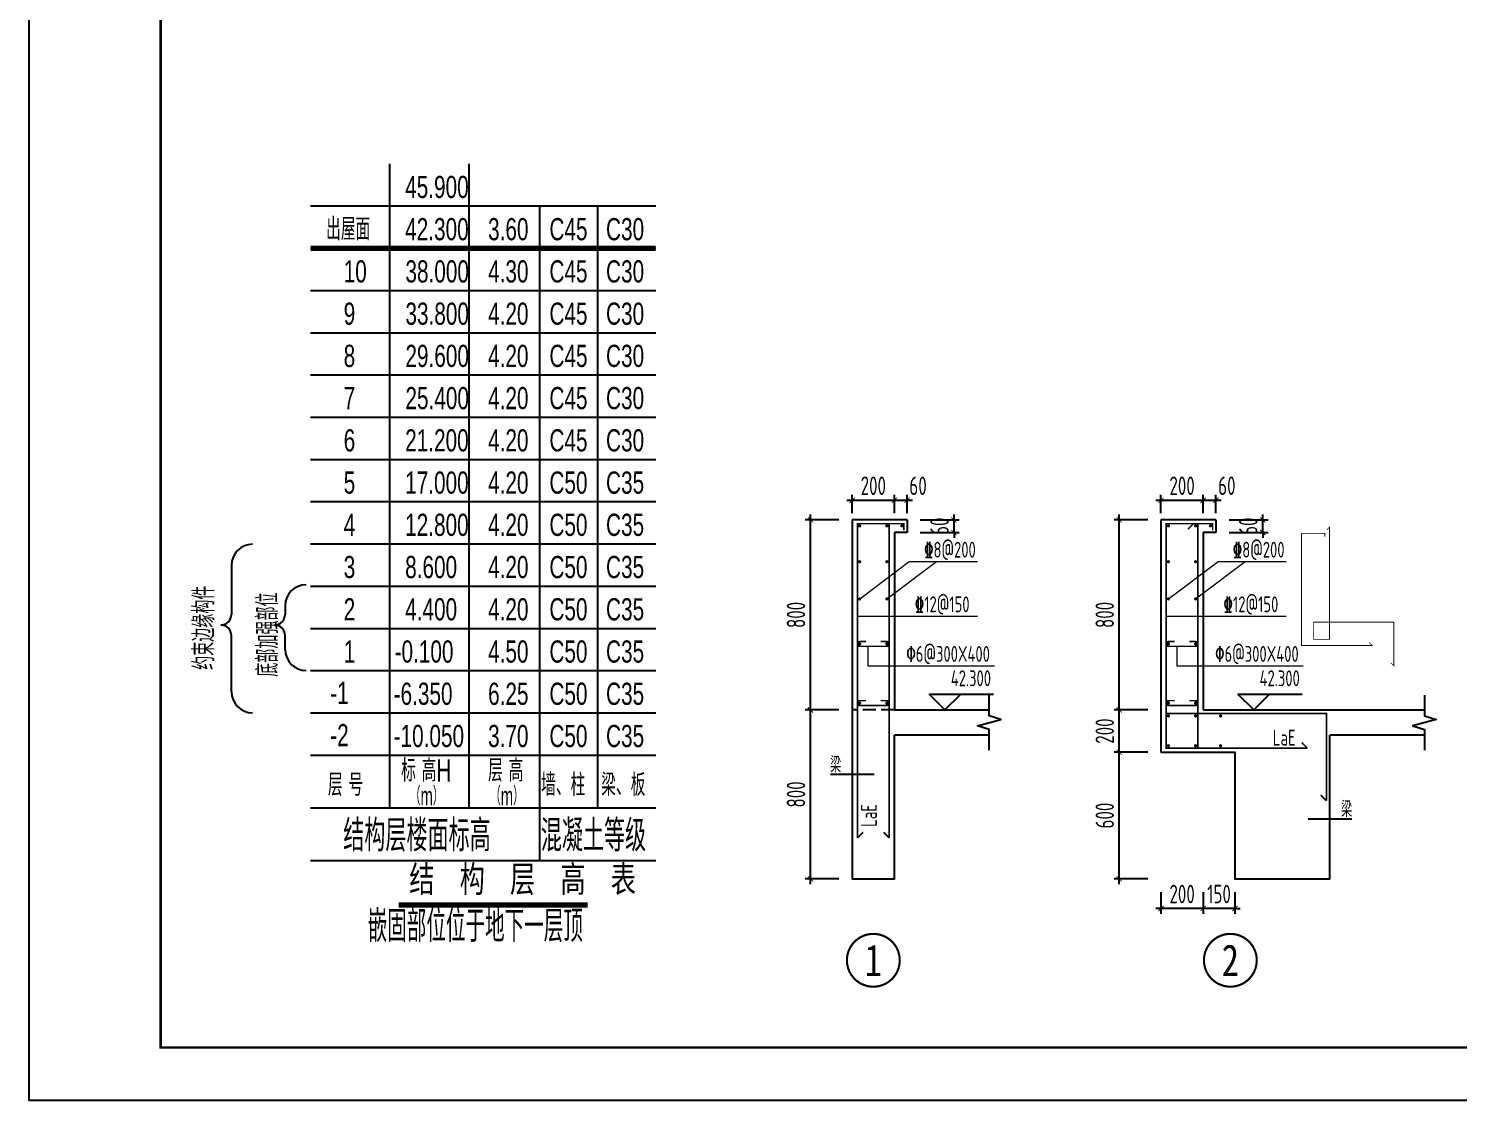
# Model space of a CAD drawing. Header units: millimetres. Extents: x -202076 to 1082610, y -439651 to 179350.
# Drawn here: x 746769 to 773839, y -351483 to -331181 of the extents above; entities that cross this region are included whole.
import ezdxf
from ezdxf.enums import TextEntityAlignment as Align

# ---------------------------------------------------------------- set-up
doc = ezdxf.new("R2010")
doc.units = ezdxf.units.MM
doc.header["$LTSCALE"] = 1000
doc.linetypes.add('DASH', pattern=[0.35, 0.25, -0.1])
for name, color, linetype in [('A_STR-砼墙', 51, 'Continuous'), ('A楼-层高表$0$PUB_DIM', 3, 'Continuous'), ('A楼-层高表$0$S-ANNO-DIMS', 3, 'Continuous'), ('A楼-层高表$0$S-ANNO-TABS', 4, 'Continuous'), ('A楼-层高表$0$TEXT', 7, 'Continuous'), ('A楼-层高表$0$WLL1', 4, 'Continuous'), ('COLU_DE_REIN', 1, 'Continuous'), ('REIN', 1, 'Continuous'), ('S-BEAM', 4, 'Continuous'), ('s-dim', 3, 'Continuous'), ('S-REIN', 1, 'Continuous'), ('s-text', 7, 'Continuous'), ('s-thin', 3, 'Continuous'), ('THIN', 7, 'Continuous'), ('墙柱说明', 7, 'Continuous'), ('楼板负筋钢筋', 1, 'Continuous')]:
    doc.layers.add(name, color=color, linetype=linetype)
doc.layers.add('DIM', color=3, linetype='Continuous', lineweight=0)
doc.layers.add('尺寸标注-板', color=3, linetype='Continuous', lineweight=18)
doc.styles.add('-宋体', font='simhei.ttf', dxfattribs={"width": 0.8})
doc.styles.add('A楼-层高表$0$H', font='ros.shx', dxfattribs={"width": 0.7, "bigfont": 'jd.shx'})
doc.styles.add('A楼-层高表$0$华文细黑', font='STXIHEI.TTF', dxfattribs={"height": 500})
doc.styles.add('A楼-层高表$0$样式_1', font='ros.shx', dxfattribs={"width": 0.7, "bigfont": 'jd.shx'})
doc.styles.add('TSSD_Dimension', font='tssdeng.shx', dxfattribs={"width": 0.7, "bigfont": 'hztxt.shx'})
doc.styles.add('TSSD_Label', font='tssdeng.shx', dxfattribs={"width": 0.7, "bigfont": 'Hztxt.shx'})
doc.styles.add('TSSD_Num', font='Tssdeng.shx', dxfattribs={"width": 0.7, "bigfont": 'hztxt.shx'})
doc.styles.add('TSSD_Rein', font='tssdeng.shx', dxfattribs={"width": 0.7, "bigfont": 'hztxt.shx'})
doc.dimstyles.new('TSSD_25_100', dxfattribs={"dimtxt": 350, "dimasz": 100, "dimexe": 100, "dimexo": 250, "dimgap": 100, "dimtad": 1, "dimdec": 0, "dimlfac": 0.25, "dimzin": 0, "dimdsep": 46, "dimtxsty": 'TSSD_Dimension', "dimblk": 'ARCHTICK', "dimblk1": 'ARCHTICK', "dimblk2": 'ARCHTICK', "dimcen": 0, "dimdle": 100, "dimclrt": 7, "dimadec": 0, "dimazin": 0, "dimtfac": 1, "dimtdec": 0, "dimtix": 1, "dimtmove": 2, "dimatfit": 3, "dimfxl": 1, "dimtolj": 1, "dimtzin": 0, "dimarcsym": 0})

# ---------------------------------------------------------------- blocks, each defined once
blk = doc.blocks.new('A楼-层高表')
at = {"layer": 'A楼-层高表$0$PUB_DIM', "const_width": 100}
blk.add_lwpolyline([(-1791, 0), (1791, 0)], dxfattribs=at)
at = {"layer": 'A楼-层高表$0$S-ANNO-DIMS'}
for p, q in [((-4954, 6434), (-4954, 5505)), ((-3938, 5668), (-3938, 5503)), ((-4954, 4041), (-4954, 5103)), ((-3938, 4842), (-3938, 5102))]:
    blk.add_line(p, q, dxfattribs=at)
for centre, radius, start, end in [((-4554, 6434), 400, 90, 180), ((-3538, 5668), 400, 90, 180), ((-5154, 5504), 200, 270, 0.206), ((-4138, 5503), 200, 270, 0.206), ((-5154, 5104), 200, 359.794, 90), ((-4138, 5103), 200, 359.794, 90), ((-3538, 4842), 400, 180, 270), ((-4554, 4041), 400, 180, 270)]:
    blk.add_arc(centre, radius, start, end, dxfattribs=at)
at = {"layer": 'A楼-层高表$0$S-ANNO-TABS'}
for p, q in [((-1961, 14041), (-1961, 1841)), ((-461, 14041), (-461, 1841)), ((-3457, 13241), (3078, 13241)), ((878, 13241), (878, 841)), ((1978, 13241), (1978, 1841)), ((-3457, 12441), (3078, 12441)), ((-3457, 11641), (878, 11641)), ((-3457, 11641), (3078, 11641)), ((-3457, 10841), (878, 10841)), ((-3457, 10841), (3078, 10841)), ((-3457, 10041), (878, 10041)), ((-3457, 10041), (3078, 10041)), ((-3457, 9241), (878, 9241)), ((-3457, 9241), (3078, 9241)), ((-3457, 8441), (3078, 8441)), ((-3457, 7641), (3078, 7641)), ((-3457, 6841), (3078, 6841)), ((-3457, 6041), (3078, 6041)), ((-3457, 5241), (3078, 5241)), ((-3457, 4441), (3078, 4441)), ((-3457, 3641), (3078, 3641)), ((-3457, 2841), (3078, 2841)), ((-3457, 1841), (3078, 1841)), ((-3457, 841), (3078, 841))]:
    blk.add_line(p, q, dxfattribs=at)
at = {"layer": 'A楼-层高表$0$TEXT', "style": 'A楼-层高表$0$H', "width": 0.7}
for s, p in [('45.900', (-1665, 13392)), ('出屋面', (-3163, 12592)), ('42.300', (-1665, 12592)), ('3.60', (-95, 12592)), ('C45', (1066, 12592)), ('C30', (2138, 12592)), ('10', (-2829, 11792)), ('38.000', (-1660, 11792)), ('4.30', (-95, 11792)), ('C45', (1066, 11792)), ('C30', (2138, 11792)), ('9', (-2829, 10992)), ('33.800', (-1660, 10992)), ('4.20', (-95, 10992)), ('C45', (1066, 10992)), ('C30', (2138, 10992)), ('8', (-2829, 10192)), ('29.600', (-1660, 10192)), ('4.20', (-95, 10192)), ('C45', (1066, 10192)), ('C30', (2138, 10192)), ('7', (-2829, 9392)), ('25.400', (-1660, 9392)), ('4.20', (-95, 9392)), ('C45', (1066, 9392)), ('C30', (2138, 9392)), ('6', (-2829, 8592)), ('21.200', (-1665, 8592)), ('4.20', (-95, 8592)), ('C45', (1066, 8592)), ('C30', (2138, 8592)), ('5', (-2829, 7792)), ('17.000', (-1665, 7792)), ('4.20', (-95, 7792)), ('4', (-2829, 6992)), ('12.800', (-1665, 6992)), ('4.20', (-95, 6992)), ('3', (-2829, 6192)), ('8.600', (-1665, 6192)), ('4.20', (-95, 6192)), ('2', (-2829, 5392)), ('4.400', (-1665, 5392)), ('4.20', (-95, 5392)), ('1', (-2829, 4592)), ('-0.100', (-1865, 4592)), ('4.50', (-95, 4592)), ('-1', (-3084, 3808)), ('-6.350', (-1883, 3792)), ('6.25', (-95, 3792)), ('-2', (-3084, 3008)), ('-10.050', (-1883, 2992)), ('3.70', (-95, 2992)), ('标 高H', (-1741, 2338)), ('层 高', (-95, 2338)), ('层 号', (-3128, 2067)), ('墙、柱', (908, 2067)), ('梁、板', (2046, 2067))]:
    blk.add_text(s, height=420, dxfattribs=at).set_placement(p)
at = {"layer": 'A楼-层高表$0$TEXT', "color": 4, "style": 'A楼-层高表$0$H', "width": 0.7}
for s, p in [('C50', (1066, 7792)), ('C35', (2138, 7792)), ('C50', (1066, 6992)), ('C35', (2138, 6992)), ('C50', (1066, 6192)), ('C35', (2138, 6192)), ('C50', (1066, 5392)), ('C35', (2138, 5392)), ('C50', (1066, 4592)), ('C35', (2138, 4592)), ('C50', (1066, 3792)), ('C35', (2138, 3792)), ('C50', (1066, 2992)), ('C35', (2138, 2992))]:
    blk.add_text(s, height=420, dxfattribs=at).set_placement(p)
at = {"layer": 'A楼-层高表$0$WLL1', "style": 'A楼-层高表$0$样式_1', "width": 0.7}
for s, p in [('约束边缘构件', (-5277, 4455)), ('底部加强部位', (-4070, 4325))]:
    blk.add_text(s, height=400, rotation=90, dxfattribs=at).set_placement(p)
at = {"layer": 'A楼-层高表$0$WLL1', "color": 7}
for s, height, style, width, p in [('（m）', 350, 'A楼-层高表$0$样式_1', 0.6, (-1574, 1891)), ('（m）', 350, 'A楼-层高表$0$样式_1', 0.6, (-54, 1891)), ('结构层楼面标高', 600, 'A楼-层高表$0$样式_1', 0.7, (-2837, 1015)), ('混凝土等级', 600, 'A楼-层高表$0$样式_1', 0.7, (902, 1015)), ('结  构  层  高  表', 500, 'A楼-层高表$0$华文细黑', 0.7, (-1587, 244)), ('嵌固部位位于地下一层顶', 600, 'A楼-层高表$0$样式_1', 0.65, (-2375, -701))]:
    blk.add_text(s, height=height, dxfattribs=dict(at, style=style, width=width)).set_placement(p)
blk = doc.blocks.new('图框-A1')
for points, const_width in [([(0, 0), (841, 0), (841, 594), (0, 594)], 0.05), ([(766, 584), (25, 584), (25, 10), (766, 10)], 0.5)]:
    blk.add_lwpolyline(points, close=True, dxfattribs=dict(const_width=const_width))
blk = doc.blocks.new('_ARCHTICK')
at = {"color": 0, "linetype": 'ByBlock', "const_width": 0.15}
blk.add_lwpolyline([(-0.5, -0.5), (0.5, 0.5)], dxfattribs=at)
blk = doc.blocks.new('*D3220')
at = {"layer": 'Defpoints', "color": 0, "transparency": 16777216}
for p in [(763402, -340116), (763162, -340608), (763402, -340608)]:
    blk.add_point(p, dxfattribs=at)
at = {"layer": 's-dim', "color": 0, "lineweight": -2, "transparency": 16777216}
for p, q in [((763062, -340116), (763502, -340116)), ((763162, -340358), (763162, -340016)), ((763402, -340358), (763402, -340016))]:
    blk.add_line(p, q, dxfattribs=at)
at = {"layer": 's-dim', "color": 0, "lineweight": -2, "transparency": 16777216, "xscale": 100, "yscale": 100, "zscale": 100, "rotation": 180}
blk.add_blockref('_ARCHTICK', (763162, -340116), dxfattribs=at)
at = {"layer": 's-dim', "color": 0, "lineweight": -2, "transparency": 16777216, "xscale": 100, "yscale": 100, "zscale": 100}
blk.add_blockref('_ARCHTICK', (763402, -340116), dxfattribs=at)
at = {"layer": 's-dim', "color": 7, "transparency": 16777216, "insert": (763609, -339841), "char_height": 350, "attachment_point": 5, "style": 'TSSD_Dimension'}
blk.add_mtext('\\A1;60', dxfattribs=at)
blk = doc.blocks.new('*D3221')
at = {"layer": 'Defpoints', "color": 0, "transparency": 16777216}
for p in [(761573, -344088), (762362, -344088), (762362, -347288)]:
    blk.add_point(p, dxfattribs=at)
at = {"layer": 'DIM', "color": 0, "lineweight": -2, "transparency": 16777216}
for p, q in [((761573, -347388), (761573, -343988)), ((762112, -344088), (761473, -344088)), ((762112, -347288), (761473, -347288))]:
    blk.add_line(p, q, dxfattribs=at)
at = {"layer": 'DIM', "color": 0, "lineweight": -2, "transparency": 16777216, "xscale": 100, "yscale": 100, "zscale": 100}
for p, rotation in [((761573, -344088), 90), ((761573, -347288), 270)]:
    blk.add_blockref('_ARCHTICK', p, dxfattribs=dict(at, rotation=rotation))
at = {"layer": 'DIM', "color": 7, "transparency": 16777216, "insert": (761298, -345688), "char_height": 350, "attachment_point": 5, "rotation": 90, "style": 'TSSD_Dimension'}
blk.add_mtext('\\A1;800', dxfattribs=at)
blk = doc.blocks.new('*D3222')
at = {"layer": 'Defpoints', "color": 0, "transparency": 16777216}
for p in [(763162, -340116), (762362, -340608), (763162, -340608)]:
    blk.add_point(p, dxfattribs=at)
at = {"layer": 's-dim', "color": 0, "lineweight": -2, "transparency": 16777216}
for p, q in [((762262, -340116), (763262, -340116)), ((762362, -340358), (762362, -340016)), ((763162, -340358), (763162, -340016))]:
    blk.add_line(p, q, dxfattribs=at)
at = {"layer": 's-dim', "color": 0, "lineweight": -2, "transparency": 16777216, "xscale": 100, "yscale": 100, "zscale": 100, "rotation": 180}
blk.add_blockref('_ARCHTICK', (762362, -340116), dxfattribs=at)
at = {"layer": 's-dim', "color": 0, "lineweight": -2, "transparency": 16777216, "xscale": 100, "yscale": 100, "zscale": 100}
blk.add_blockref('_ARCHTICK', (763162, -340116), dxfattribs=at)
at = {"layer": 's-dim', "color": 7, "transparency": 16777216, "insert": (762762, -339841), "char_height": 350, "attachment_point": 5, "style": 'TSSD_Dimension'}
blk.add_mtext('\\A1;200', dxfattribs=at)
blk = doc.blocks.new('*D3223')
at = {"layer": 'Defpoints', "color": 0, "transparency": 16777216}
for p in [(761573, -340488), (762362, -340488), (762362, -344088)]:
    blk.add_point(p, dxfattribs=at)
at = {"layer": 'DIM', "color": 0, "lineweight": -2, "transparency": 16777216}
for p, q in [((762112, -340488), (761473, -340488)), ((761573, -344188), (761573, -340388)), ((762112, -344088), (761473, -344088))]:
    blk.add_line(p, q, dxfattribs=at)
at = {"layer": 'DIM', "color": 0, "lineweight": -2, "transparency": 16777216, "xscale": 100, "yscale": 100, "zscale": 100}
for p, rotation in [((761573, -340488), 90), ((761573, -344088), 270)]:
    blk.add_blockref('_ARCHTICK', p, dxfattribs=dict(at, rotation=rotation))
at = {"layer": 'DIM', "color": 7, "transparency": 16777216, "insert": (761298, -342288), "char_height": 350, "attachment_point": 5, "rotation": 90, "style": 'TSSD_Dimension'}
blk.add_mtext('\\A1;800', dxfattribs=at)
blk = doc.blocks.new('ts_idx1')
at = {"color": 0, "linetype": 'ByBlock', "lineweight": -2, "const_width": 0.04}
blk.add_lwpolyline([(-0.5, 0, 1), (0.5, 0, 1)], format="xyb", close=True, dxfattribs=at)
at = {"color": 0, "linetype": 'ByBlock', "lineweight": -2, "style": 'TSSD_Num', "width": 0.7}
blk.add_attdef('A', text='', height=0.6, dxfattribs=at).set_placement((0, 0), align=Align.MIDDLE_CENTER)
blk = doc.blocks.new('*D3199')
at = {"layer": 'Defpoints', "color": 0, "transparency": 16777216}
for p in [(769248, -340116), (769008, -340608), (769248, -340608)]:
    blk.add_point(p, dxfattribs=at)
at = {"layer": 's-dim', "color": 0, "lineweight": -2, "transparency": 16777216}
for p, q in [((768908, -340116), (769348, -340116)), ((769008, -340358), (769008, -340016)), ((769248, -340358), (769248, -340016))]:
    blk.add_line(p, q, dxfattribs=at)
at = {"layer": 's-dim', "color": 0, "lineweight": -2, "transparency": 16777216, "xscale": 100, "yscale": 100, "zscale": 100, "rotation": 180}
blk.add_blockref('_ARCHTICK', (769008, -340116), dxfattribs=at)
at = {"layer": 's-dim', "color": 0, "lineweight": -2, "transparency": 16777216, "xscale": 100, "yscale": 100, "zscale": 100}
blk.add_blockref('_ARCHTICK', (769248, -340116), dxfattribs=at)
at = {"layer": 's-dim', "color": 7, "transparency": 16777216, "insert": (769455, -339841), "char_height": 350, "attachment_point": 5, "style": 'TSSD_Dimension'}
blk.add_mtext('\\A1;60', dxfattribs=at)
blk = doc.blocks.new('*D3200')
at = {"layer": 'Defpoints', "color": 0, "transparency": 16777216}
for p in [(767419, -344088), (768208, -344088), (768208, -344888)]:
    blk.add_point(p, dxfattribs=at)
at = {"layer": 'DIM', "color": 0, "lineweight": -2, "transparency": 16777216}
for p, q in [((767419, -344988), (767419, -343988)), ((767958, -344088), (767319, -344088)), ((767958, -344888), (767319, -344888))]:
    blk.add_line(p, q, dxfattribs=at)
at = {"layer": 'DIM', "color": 0, "lineweight": -2, "transparency": 16777216, "xscale": 100, "yscale": 100, "zscale": 100}
for p, rotation in [((767419, -344088), 90), ((767419, -344888), 270)]:
    blk.add_blockref('_ARCHTICK', p, dxfattribs=dict(at, rotation=rotation))
at = {"layer": 'DIM', "color": 7, "transparency": 16777216, "insert": (767144, -344488), "char_height": 350, "attachment_point": 5, "rotation": 90, "style": 'TSSD_Dimension'}
blk.add_mtext('\\A1;200', dxfattribs=at)
blk = doc.blocks.new('*D3201')
at = {"layer": 'Defpoints', "color": 0, "transparency": 16777216}
for p in [(769008, -340116), (768208, -340608), (769008, -340608)]:
    blk.add_point(p, dxfattribs=at)
at = {"layer": 's-dim', "color": 0, "lineweight": -2, "transparency": 16777216}
for p, q in [((768108, -340116), (769108, -340116)), ((768208, -340358), (768208, -340016)), ((769008, -340358), (769008, -340016))]:
    blk.add_line(p, q, dxfattribs=at)
at = {"layer": 's-dim', "color": 0, "lineweight": -2, "transparency": 16777216, "xscale": 100, "yscale": 100, "zscale": 100, "rotation": 180}
blk.add_blockref('_ARCHTICK', (768208, -340116), dxfattribs=at)
at = {"layer": 's-dim', "color": 0, "lineweight": -2, "transparency": 16777216, "xscale": 100, "yscale": 100, "zscale": 100}
blk.add_blockref('_ARCHTICK', (769008, -340116), dxfattribs=at)
at = {"layer": 's-dim', "color": 7, "transparency": 16777216, "insert": (768608, -339841), "char_height": 350, "attachment_point": 5, "style": 'TSSD_Dimension'}
blk.add_mtext('\\A1;200', dxfattribs=at)
blk = doc.blocks.new('*D3202')
at = {"layer": 'Defpoints', "color": 0, "transparency": 16777216}
for p in [(767419, -340488), (768208, -340488), (768208, -344088)]:
    blk.add_point(p, dxfattribs=at)
at = {"layer": 'DIM', "color": 0, "lineweight": -2, "transparency": 16777216}
for p, q in [((767958, -340488), (767319, -340488)), ((767419, -344188), (767419, -340388)), ((767958, -344088), (767319, -344088))]:
    blk.add_line(p, q, dxfattribs=at)
at = {"layer": 'DIM', "color": 0, "lineweight": -2, "transparency": 16777216, "xscale": 100, "yscale": 100, "zscale": 100}
for p, rotation in [((767419, -340488), 90), ((767419, -344088), 270)]:
    blk.add_blockref('_ARCHTICK', p, dxfattribs=dict(at, rotation=rotation))
at = {"layer": 'DIM', "color": 7, "transparency": 16777216, "insert": (767144, -342288), "char_height": 350, "attachment_point": 5, "rotation": 90, "style": 'TSSD_Dimension'}
blk.add_mtext('\\A1;800', dxfattribs=at)
blk = doc.blocks.new('*D3203')
at = {"layer": 'Defpoints', "color": 0, "transparency": 16777216}
for p in [(769008, -347288), (769608, -347288), (769008, -347849)]:
    blk.add_point(p, dxfattribs=at)
at = {"layer": 'DIM', "color": 0, "lineweight": -2, "transparency": 16777216}
for p, q in [((769008, -347538), (769008, -347949)), ((769608, -347538), (769608, -347949)), ((769008, -347849), (768908, -347849)), ((769608, -347849), (769008, -347849)), ((769608, -347849), (769708, -347849))]:
    blk.add_line(p, q, dxfattribs=at)
at = {"layer": 'DIM', "color": 0, "lineweight": -2, "transparency": 16777216, "xscale": 100, "yscale": 100, "zscale": 100}
blk.add_blockref('_ARCHTICK', (769008, -347849), dxfattribs=at)
at = {"layer": 'DIM', "color": 0, "lineweight": -2, "transparency": 16777216, "xscale": 100, "yscale": 100, "zscale": 100, "rotation": 180}
blk.add_blockref('_ARCHTICK', (769608, -347849), dxfattribs=at)
at = {"layer": 'DIM', "color": 7, "transparency": 16777216, "insert": (769308, -347574), "char_height": 350, "attachment_point": 5, "style": 'TSSD_Dimension'}
blk.add_mtext('\\A1;150', dxfattribs=at)
blk = doc.blocks.new('*D3204')
at = {"layer": 'Defpoints', "color": 0, "transparency": 16777216}
for p in [(768208, -347288), (769008, -347288), (768208, -347849)]:
    blk.add_point(p, dxfattribs=at)
at = {"layer": 'DIM', "color": 0, "lineweight": -2, "transparency": 16777216}
for p, q in [((768208, -347538), (768208, -347949)), ((769008, -347538), (769008, -347949)), ((769108, -347849), (768108, -347849))]:
    blk.add_line(p, q, dxfattribs=at)
at = {"layer": 'DIM', "color": 0, "lineweight": -2, "transparency": 16777216, "xscale": 100, "yscale": 100, "zscale": 100, "rotation": 180}
blk.add_blockref('_ARCHTICK', (768208, -347849), dxfattribs=at)
at = {"layer": 'DIM', "color": 0, "lineweight": -2, "transparency": 16777216, "xscale": 100, "yscale": 100, "zscale": 100}
blk.add_blockref('_ARCHTICK', (769008, -347849), dxfattribs=at)
at = {"layer": 'DIM', "color": 7, "transparency": 16777216, "insert": (768608, -347574), "char_height": 350, "attachment_point": 5, "style": 'TSSD_Dimension'}
blk.add_mtext('\\A1;200', dxfattribs=at)
blk = doc.blocks.new('*D3205')
at = {"layer": 'Defpoints', "color": 0, "transparency": 16777216}
for p in [(767419, -344888), (768208, -344888), (768208, -347288)]:
    blk.add_point(p, dxfattribs=at)
at = {"layer": 'DIM', "color": 0, "lineweight": -2, "transparency": 16777216}
for p, q in [((767419, -347388), (767419, -344788)), ((767958, -344888), (767319, -344888)), ((767958, -347288), (767319, -347288))]:
    blk.add_line(p, q, dxfattribs=at)
at = {"layer": 'DIM', "color": 0, "lineweight": -2, "transparency": 16777216, "xscale": 100, "yscale": 100, "zscale": 100}
for p, rotation in [((767419, -344888), 90), ((767419, -347288), 270)]:
    blk.add_blockref('_ARCHTICK', p, dxfattribs=dict(at, rotation=rotation))
at = {"layer": 'DIM', "color": 7, "transparency": 16777216, "insert": (767144, -346088), "char_height": 350, "attachment_point": 5, "rotation": 90, "style": 'TSSD_Dimension'}
blk.add_mtext('\\A1;600', dxfattribs=at)
blk = doc.blocks.new('*D3206')
at = {"layer": 'Defpoints', "color": 0, "transparency": 16777216}
for p in [(769248, -340488), (770136, -340488), (769248, -340728)]:
    blk.add_point(p, dxfattribs=at)
at = {"layer": 'DIM', "color": 0, "lineweight": -2, "transparency": 16777216}
for p, q in [((769498, -340488), (770236, -340488)), ((770136, -340488), (770136, -340388)), ((770136, -340728), (770136, -340488)), ((769498, -340728), (770236, -340728)), ((770136, -340728), (770136, -340828))]:
    blk.add_line(p, q, dxfattribs=at)
at = {"layer": 'DIM', "color": 0, "lineweight": -2, "transparency": 16777216, "xscale": 100, "yscale": 100, "zscale": 100}
for p, rotation in [((770136, -340488), 270), ((770136, -340728), 90)]:
    blk.add_blockref('_ARCHTICK', p, dxfattribs=dict(at, rotation=rotation))
at = {"layer": 'DIM', "color": 7, "transparency": 16777216, "insert": (769861, -340608), "char_height": 350, "attachment_point": 5, "rotation": 90, "style": 'TSSD_Dimension'}
blk.add_mtext('\\A1;60', dxfattribs=at)
blk = doc.blocks.new('*D3207')
at = {"layer": 'Defpoints', "color": 0, "transparency": 16777216}
for p in [(763402, -340488), (764290, -340488), (763402, -340728)]:
    blk.add_point(p, dxfattribs=at)
at = {"layer": 'DIM', "color": 0, "lineweight": -2, "transparency": 16777216}
for p, q in [((763652, -340488), (764390, -340488)), ((764290, -340488), (764290, -340388)), ((764290, -340728), (764290, -340488)), ((763652, -340728), (764390, -340728)), ((764290, -340728), (764290, -340828))]:
    blk.add_line(p, q, dxfattribs=at)
at = {"layer": 'DIM', "color": 0, "lineweight": -2, "transparency": 16777216, "xscale": 100, "yscale": 100, "zscale": 100}
for p, rotation in [((764290, -340488), 270), ((764290, -340728), 90)]:
    blk.add_blockref('_ARCHTICK', p, dxfattribs=dict(at, rotation=rotation))
at = {"layer": 'DIM', "color": 7, "transparency": 16777216, "insert": (764015, -340608), "char_height": 350, "attachment_point": 5, "rotation": 90, "style": 'TSSD_Dimension'}
blk.add_mtext('\\A1;60', dxfattribs=at)

msp = doc.modelspace()

# ---------------------------------------------------------------- linework, layer by layer
msp.add_lwpolyline([(830871.7, -351481), (830871.7, -292081), (746771.7, -292081), (746771.7, -351481)], close=True)
at = {"layer": 'A_STR-砼墙'}
for p, q in [((762362.2, -340487.8), (762362.2, -345287.8)), ((763402.2, -340487.8), (762362.2, -340487.8)), ((763402.2, -340487.8), (763402.2, -340727.8)), ((768208, -340487.8), (768208, -344887.8)), ((769248, -340487.8), (768208, -340487.8)), ((769248, -340487.8), (769248, -340727.8)), ((763162.2, -340727.8), (763162.2, -344087.8)), ((763402.2, -340727.8), (763162.2, -340727.8)), ((769008, -340727.8), (769008, -344087.8)), ((769248, -340727.8), (769008, -340727.8)), ((763162.2, -344087.8), (764954, -344087.8)), ((769008, -344087.8), (773199.7, -344087.8)), ((764954, -344567.8), (763162.2, -344567.8)), ((773199.7, -344567.8), (771408, -344567.8))]:
    msp.add_line(p, q, dxfattribs=at)
at = {"layer": 'A_STR-砼墙', "linetype": 'DASH'}
msp.add_lwpolyline([(763162.2, -344087.8), (763162.2, -344087.8), (762362.2, -344087.8)], dxfattribs=at)
at = {"layer": 'A_STR-砼墙'}
for points in [[(762362.2, -344087.8), (762362.2, -347287.8), (763162.2, -347287.8), (763162.2, -344567.8)], [(768208, -344887.8), (769608, -344887.8), (769608, -347287.8), (771408, -347287.8), (771408, -344567.8)]]:
    msp.add_lwpolyline(points, dxfattribs=at)
at = {"layer": 'COLU_DE_REIN', "const_width": 100}
msp.add_lwpolyline([(752106.6, -335341.5), (758642.1, -335341.5)], dxfattribs=at)
at = {"layer": 'REIN'}
for points in [[(768719.2, -340664.5, 30, 30, 0), (768825.3, -340558.5, 0, 0, 0)], [(771346.8, -340678.6, 15, 15, 0), (771399.8, -340625.6, 15, 15, 0), (771399.8, -342751.3, 15, 15, 0), (771099.8, -342751.3, 15, 15, 0), (771099.8, -342424.8, 15, 15, 0), (772616.2, -342424.8, 15, 15, 0), (772616.2, -343249.5, 15, 15, 0), (772563.2, -343196.5, 0, 0, 0)], [(770978.4, -344810, 30, 30, 0), (770872.4, -344703.9, 0, 0, 0)], [(771340.8, -345806.4, 30, 30, 0), (771234.7, -345700.3, 0, 0, 0)], [(762462.2, -346510.4, 30, 30, 0), (762568.3, -346404.4, 0, 0, 0)], [(763062.2, -346510.4, 30, 30, 0), (762956.2, -346404.4, 0, 0, 0)]]:
    msp.add_lwpolyline(points, format="xyseb", dxfattribs=at)
at = {"layer": 'S-REIN', "const_width": 30}
for points in [[(762488.9, -340600.5, 1), (762518.9, -340600.5, 1)], [(763003.4, -340600.5, 1), (763033.4, -340600.5, 1)], [(763285.4, -340600.5, 1), (763315.4, -340600.5, 1)], [(768334.6, -340600.5, 1), (768364.6, -340600.5, 1)], [(768849.2, -340600.5, 1), (768879.2, -340600.5, 1)], [(769131.2, -340600.5, 1), (769161.2, -340600.5, 1)], [(762488.9, -341279.6, 1), (762518.9, -341279.6, 1)], [(763003.4, -341279.6, 1), (763033.4, -341279.6, 1)], [(768334.6, -341279.6, 1), (768364.6, -341279.6, 1)], [(768849.2, -341279.6, 1), (768879.2, -341279.6, 1)], [(762488.9, -341984.6, 1), (762518.9, -341984.6, 1)], [(763003.4, -341984.6, 1), (763033.4, -341984.6, 1)], [(768334.6, -341984.6, 1), (768364.6, -341984.6, 1)], [(768849.2, -341984.6, 1), (768879.2, -341984.6, 1)], [(762488.9, -342837.5, 1), (762518.9, -342837.5, 1)], [(763003.4, -342837.5, 1), (763033.4, -342837.5, 1)], [(768334.6, -342837.5, 1), (768364.6, -342837.5, 1)], [(768849.2, -342837.5, 1), (768879.2, -342837.5, 1)], [(762488.9, -343957.3, 1), (762518.9, -343957.3, 1)], [(763003.4, -343957.3, 1), (763033.4, -343957.3, 1)], [(768334.6, -343957.3, 1), (768364.6, -343957.3, 1)], [(768849.2, -343957.3, 1), (768879.2, -343957.3, 1)], [(768334.6, -344201, 1), (768364.6, -344201, 1)], [(768849.2, -344201, 1), (768879.2, -344201, 1)], [(769323, -344201, 1), (769353, -344201, 1)], [(768334.6, -344765, 1), (768364.6, -344765, 1)], [(768849.2, -344765, 1), (768879.2, -344765, 1)], [(769323, -344765, 1), (769353, -344765, 1)]]:
    msp.add_lwpolyline(points, format="xyb", close=True, dxfattribs=at)
for points in [[(762623.9, -342792.5), (762503.9, -342792.5, 1), (762503.9, -342882.5), (763018.4, -342882.5, 1), (763018.4, -342792.5), (762898.4, -342792.5)], [(768469.6, -342792.5), (768349.6, -342792.5, 1), (768349.6, -342882.5), (768864.2, -342882.5, 1), (768864.2, -342792.5), (768744.2, -342792.5)], [(762623.9, -343912.3), (762503.9, -343912.3, 1), (762503.9, -344002.3), (763018.4, -344002.3, 1), (763018.4, -343912.3), (762898.4, -343912.3)], [(768469.6, -343912.3), (768349.6, -343912.3, 1), (768349.6, -344002.3), (768864.2, -344002.3, 1), (768864.2, -343912.3), (768744.2, -343912.3)]]:
    msp.add_lwpolyline(points, format="xyb", dxfattribs=at)
at = {"layer": 's-text'}
for p, q in [((762776.1, -345310.8), (761948.3, -345310.8)), ((770994.1, -346152.2), (771821.9, -346152.2))]:
    msp.add_line(p, q, dxfattribs=at)
at = {"layer": 's-thin'}
for p, q in [((764118.4, -344087.8), (763818.4, -343787.8)), ((763818.4, -343787.8), (765038.4, -343787.8)), ((764118.4, -344087.8), (764418.4, -343787.8)), ((769964.2, -344087.8), (769664.2, -343787.8)), ((769664.2, -343787.8), (770884.2, -343787.8)), ((769964.2, -344087.8), (770264.2, -343787.8))]:
    msp.add_line(p, q, dxfattribs=at)
msp.add_lwpolyline([(764954, -344847.8), (764954, -344457.8), (764734, -344387.8), (765174, -344267.8), (764954, -344197.8), (764954, -343807.8)], dxfattribs=at)
at = {"layer": 'THIN'}
msp.add_lwpolyline([(773199.7, -343807.8), (773199.7, -344197.8), (773419.7, -344267.8), (772979.7, -344387.8), (773199.7, -344457.8), (773199.7, -344847.8)], dxfattribs=at)
at = {"layer": '尺寸标注-板'}
for p, q in [((762503.9, -341984.6), (763442.9, -341275.4)), ((763018.4, -341984.6), (763957.5, -341275.4)), ((763442.9, -341275.4), (764731.5, -341275.4)), ((768349.6, -341984.6), (769288.7, -341275.4)), ((768864.2, -341984.6), (769803.2, -341275.4)), ((769288.7, -341275.4), (770577.2, -341275.4)), ((762462.2, -342309.3), (764731.5, -342309.3)), ((768308, -342309.3), (770577.2, -342309.3)), ((762661.1, -342882.5), (762661.1, -343249.4)), ((768506.9, -342882.5), (768506.9, -343249.4)), ((762661.1, -343249.4), (765055.1, -343249.4)), ((768506.9, -343249.4), (770900.9, -343249.4))]:
    msp.add_line(p, q, dxfattribs=at)
at = {"layer": '楼板负筋钢筋'}
for points, const_width in [([(762462.2, -346510.4), (762462.2, -340558.5), (763341.6, -340558.5), (763341.6, -340683.3)], 30), ([(763062.2, -346510.4), (763062.2, -340558.5), (762722.6, -340558.5), (762722.6, -340558.5)], 30), ([(770978.4, -344810), (768308, -344810), (768308, -340558.5), (769187.3, -340558.5), (769187.3, -340683.3)], 30), ([(771340.8, -345806.4), (771340.8, -344156.9), (768308, -344156.9), (768308, -344810), (768908, -344810), (768908, -340558.5)], 30), ([(772152, -342813.3), (772205, -342866.3), (770869.8, -342866.3), (770869.8, -340740.6), (771309.4, -340740.6), (771309.4, -340803)], 15)]:
    msp.add_lwpolyline(points, dxfattribs=dict(at, const_width=const_width))

# ---------------------------------------------------------------- block references
at = {"xscale": 100, "yscale": 100, "zscale": 100}
msp.add_blockref('图框-A1', (746771.7, -351481), dxfattribs=at)
at = {"layer": 'S-BEAM', "linetype": 'DASH'}
msp.add_blockref('A楼-层高表', (755563.6, -347782.7), dxfattribs=at)
at = {"layer": 'THIN'}
ref = msp.add_blockref('ts_idx1', (762762.2, -348829.3), dxfattribs=dict(at, xscale=999.9999800000003, yscale=999.9999800000003, zscale=999.9999800000003))
ref.add_attrib('1', '1', dxfattribs={"height": 600, "style": '-宋体', "width": 0.8}).set_placement((762762.2, -348829.3), align=Align.MIDDLE_CENTER)
ref = msp.add_blockref('ts_idx1', (769521.7, -348829.3), dxfattribs=dict(at, xscale=999.9999800000003, yscale=999.9999800000003, zscale=999.9999800000003))
ref.add_attrib('1', '2', dxfattribs={"height": 600, "style": '-宋体', "width": 0.8}).set_placement((769521.7, -348829.3), align=Align.MIDDLE_CENTER)

# ---------------------------------------------------------------- texts
at = {"layer": 's-thin', "style": 'TSSD_Label', "width": 0.7}
for p in [(761944.5, -344975.3), (771617.4, -345816.7)]:
    msp.add_text('梁', height=300, dxfattribs=at).set_placement(p, align=Align.TOP_LEFT)
at = {"layer": '墙柱说明', "style": 'TSSD_Rein', "width": 0.7}
for s, p in [('%%1328@200', (763721.7, -341202.3)), ('%%1328@200', (769567.5, -341202.3)), ('%%13212@150', (763546.3, -342236.2)), ('%%13212@150', (769392.1, -342236.2)), ('%%1306@300X400', (763385.7, -343176.2)), ('%%1306@300X400', (769231.5, -343176.2)), ('LaE', (770327.6, -344762.4))]:
    msp.add_text(s, height=300, dxfattribs=at).set_placement(p)
for p in [(764990.7, -343727.8), (770836.5, -343727.8)]:
    msp.add_text('42.300', height=300, dxfattribs=at).set_placement(p, align=Align.BOTTOM_RIGHT)
msp.add_text('LaE', height=300, rotation=90, dxfattribs=at).set_placement((762829, -346300))

# ---------------------------------------------------------------- dimensions: what is measured, and where the dimension line sits
at = {"layer": 'DIM'}
for base, p1, p2, picture, middle in [((761573.4, -340487.8), (762362.2, -344087.8), (762362.2, -340487.8), '*D3223', (761298.4, -342287.8)), ((767419.2, -340487.8), (768208, -344087.8), (768208, -340487.8), '*D3202', (767144.2, -342287.8))]:
    dim = msp.add_linear_dim(base=base, p1=p1, p2=p2, angle=90, text='800', dimstyle='TSSD_25_100', dxfattribs=at)
    dim.commit()
    dim.dimension.update_dxf_attribs({"geometry": picture, "text_midpoint": middle})
for base, p1, p2, picture, middle in [((764290.3, -340487.8), (763402.2, -340727.8), (763402.2, -340487.8), '*D3207', (764015.3, -340607.8)), ((770136.1, -340487.8), (769248, -340727.8), (769248, -340487.8), '*D3206', (769861.1, -340607.8)), ((761573.4, -344087.8), (762362.2, -347287.8), (762362.2, -344087.8), '*D3221', (761298.4, -345687.8)), ((767419.2, -344087.8), (768208, -344887.8), (768208, -344087.8), '*D3200', (767144.2, -344487.8)), ((767419.2, -344887.8), (768208, -347287.8), (768208, -344887.8), '*D3205', (767144.2, -346087.8))]:
    dim = msp.add_linear_dim(base=base, p1=p1, p2=p2, angle=90, dimstyle='TSSD_25_100', dxfattribs=at)
    dim.commit()
    dim.dimension.update_dxf_attribs({"geometry": picture, "text_midpoint": middle})
for base, p1, p2, picture, middle in [((768208, -347849.3), (769008, -347287.8), (768208, -347287.8), '*D3204', (768608, -347574.3)), ((769008, -347849.3), (769608, -347287.8), (769008, -347287.8), '*D3203', (769308, -347574.3))]:
    dim = msp.add_linear_dim(base=base, p1=p1, p2=p2, dimstyle='TSSD_25_100', dxfattribs=at)
    dim.commit()
    dim.dimension.update_dxf_attribs({"geometry": picture, "text_midpoint": middle})
at = {"layer": 's-dim'}
for base, p1, p2, picture, middle in [((763162.2, -340116.2), (762362.2, -340607.8), (763162.2, -340607.8), '*D3222', (762762.2, -339841.2)), ((769008, -340116.2), (768208, -340607.8), (769008, -340607.8), '*D3201', (768608, -339841.2))]:
    dim = msp.add_linear_dim(base=base, p1=p1, p2=p2, dimstyle='TSSD_25_100', dxfattribs=at)
    dim.commit()
    dim.dimension.update_dxf_attribs({"geometry": picture, "text_midpoint": middle})
for base, p1, p2, picture, middle in [((763402.2, -340116.2), (763162.2, -340607.8), (763402.2, -340607.8), '*D3220', (763609.1, -339841.2)), ((769248, -340116.2), (769008, -340607.8), (769248, -340607.8), '*D3199', (769454.9, -339841.2))]:
    dim = msp.add_linear_dim(base=base, p1=p1, p2=p2, dimstyle='TSSD_25_100', dxfattribs=at)
    dim.commit()
    dim.dimension.update_dxf_attribs({"geometry": picture, "text_midpoint": middle, "dimtype": 160})

doc.saveas('drawing.dxf')
